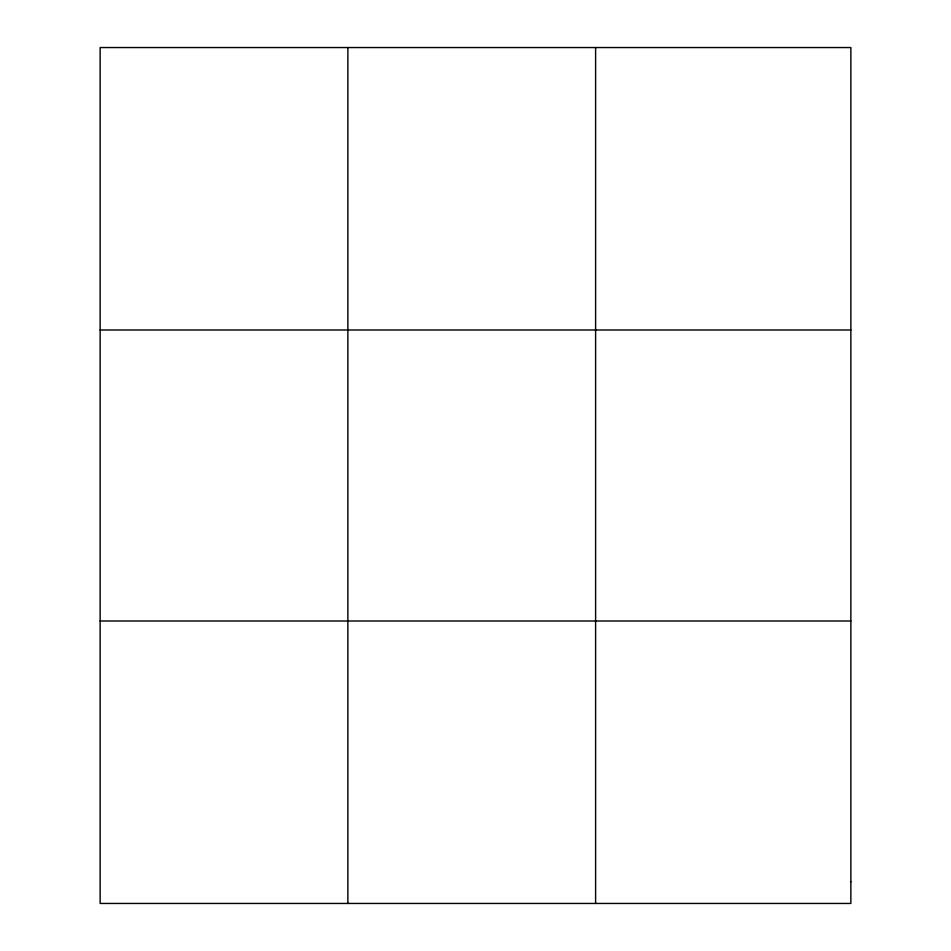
<?xml version="1.0" encoding="UTF-8"?>
<svg xmlns="http://www.w3.org/2000/svg" width="951" height="951" viewBox="0 0 951 951"><rect width="100%" height="100%" fill="white"/><g stroke="black" fill="none" stroke-linecap="round" stroke-linejoin="round"><path stroke-width="1.43" d="M347.876 47.55L347.876 903.45M595.611 47.55L595.611 903.45M100.14 329.997L850.86 329.997M100.14 621.003L850.86 621.003M850.86 881.72L850.86 903.45L100.14 903.45L100.14 47.55L850.86 47.55L850.86 881.72"/></g></svg>
